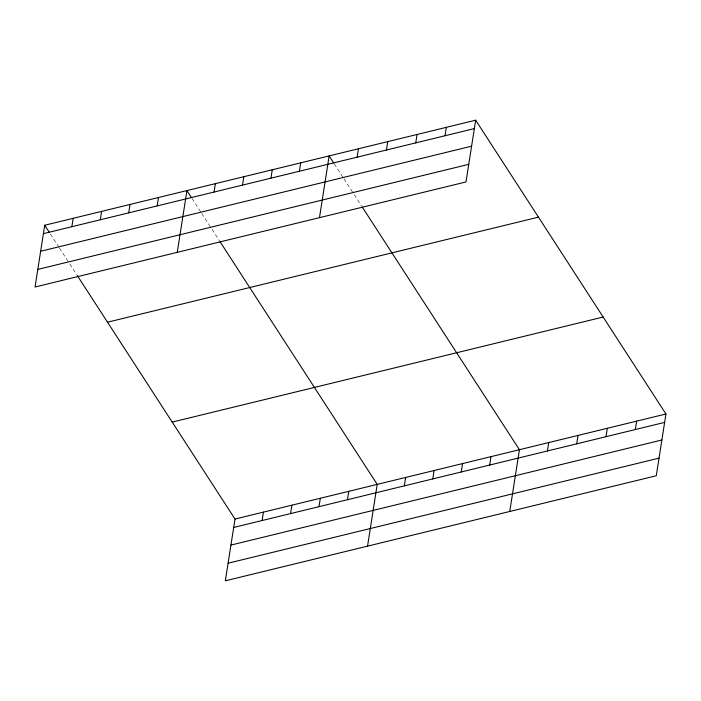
<?xml version="1.0" encoding="UTF-8"?>
<svg xmlns="http://www.w3.org/2000/svg" width="701" height="701" viewBox="0 0 701 701"><rect width="100%" height="100%" fill="white"/><g stroke="black" fill="none" stroke-linecap="round" stroke-linejoin="round"><path stroke-width="0.53" stroke-dasharray="3.5 2.63" d="M334.281 163.841L343.411 177.94M343.989 178.825L353.12 192.924M354.259 194.694L361.681 206.147M192.074 198.514L201.205 212.613M201.774 213.498L210.905 227.597M212.052 229.358L219.474 240.82M50.428 234.064L58.989 247.287M59.559 248.172L68.698 262.27M69.837 264.032L76.689 274.608"/><path stroke-width="1.05" d="M44.724 225.249L35.05 287.007L465.99 181.945L475.664 120.186L44.724 225.249L49.289 232.303M71.844 226.721L73.167 218.318M100.287 219.79L101.601 211.387M128.73 212.85L130.044 204.447M157.173 205.919L158.487 197.516M177.265 252.334L186.93 190.576L191.496 197.629M214.059 192.048L215.373 183.644M242.502 185.117L243.817 176.713M270.945 178.177L272.26 169.773M77.259 275.493L235.01 519.055L225.336 580.814L656.276 475.751L665.95 413.993L475.664 120.186M299.388 171.246L300.703 162.842M262.13 520.528L263.445 512.124M319.472 217.66L329.146 155.911L333.711 162.956M290.573 513.596L291.888 505.193M357.133 157.164L358.448 148.761M319.016 506.657L320.331 498.253M386.435 150.023L387.749 141.62M347.459 499.725L348.774 491.322M415.737 142.881L417.06 134.478M367.543 546.14L377.217 484.391L220.044 241.705M445.047 135.731L446.362 127.328M404.346 485.854L405.66 477.451M432.789 478.923L434.103 470.52M461.232 471.983L462.546 463.58M489.675 465.052L490.989 456.649M509.758 511.467L519.432 449.718L362.251 207.032M547.42 450.971L548.734 442.568M576.721 443.829L578.036 435.426M606.023 436.688L607.338 428.285M635.334 429.538L636.648 421.135M43.401 233.652L474.349 128.59M40.649 251.265L471.589 146.194M37.81 269.403L468.75 164.332M107.516 322.206L538.456 217.144M172.209 422.098L603.158 317.036M235.01 519.055L665.95 413.993M233.687 527.459L664.636 422.396M230.936 545.071L661.875 440M228.097 563.21L659.036 458.139"/></g></svg>
